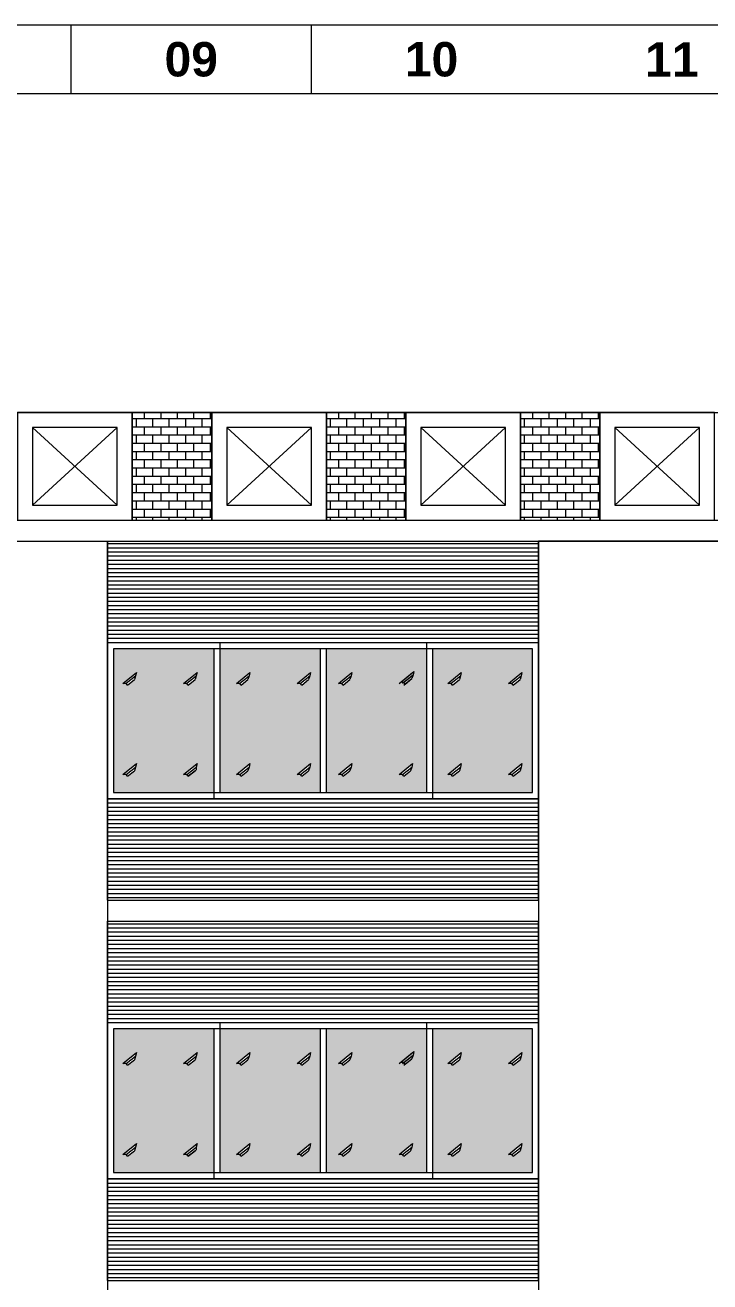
# Model space of a CAD drawing. Header units: inches. Extents: x -98933 to 1585249, y -3352739 to 192771.
# Drawn here: x 60457.9 to 60686.7, y 50247.3 to 50667.2 of the extents above; entities that cross this region are included whole.
import ezdxf

# ---------------------------------------------------------------- set-up
doc = ezdxf.new("R2010")
doc.units = ezdxf.units.IN
doc.header["$MEASUREMENT"] = 0
for name, color, linetype, lineweight in [('DIM_WORKING', 7, 'Continuous', 0), ('FIX', 251, 'Continuous', 0), ('FURNITURE', 144, 'Continuous', 0), ('HATCH', 252, 'Continuous', 0), ('Inline', 7, 'Continuous', 0), ('Layer1', 134, 'Continuous', 0), ('Outline', 7, 'Continuous', 0), ('Scale', 7, 'Continuous', 0), ('Scale_Text', 7, 'Continuous', 0), ('Titelblk', 7, 'Continuous', 25), ('TITLE', 7, 'Continuous', 20), ('window', 140, 'Continuous', 0)]:
    doc.layers.add(name, color=color, linetype=linetype, lineweight=lineweight)
doc.styles.get("Standard").update_dxf_attribs({"font": 'arialbd.ttf', "height": 24})

# ---------------------------------------------------------------- blocks, each defined once
blk = doc.blocks.new('PAGE')
at = {"layer": 'Inline', "color": 252, "lineweight": 15}
blk.add_lwpolyline([(178051640.63, 22656441.11), (178051640.63, 22657235.79), (178050505.36, 22657235.79), (178050505.36, 22656441.11)], close=True, dxfattribs=at)
at = {"layer": 'Outline', "color": 252, "lineweight": 15}
blk.add_line((178051662.57, 22657252.66), (178050483.42, 22657252.66), dxfattribs=at)
at = {"layer": 'Scale', "color": 252, "lineweight": 9}
for p, q in [((178050955, 22657235.79), (178050955, 22657252.66)), ((178051014, 22657235.79), (178051014, 22657252.66))]:
    blk.add_line(p, q, dxfattribs=at)
at = {"layer": 'Scale_Text', "color": 252, "lineweight": 13, "char_height": 8.435, "width": 2.5102, "attachment_point": 5}
for s, insert in [('09', (178050984.5, 22657244.22)), ('10', (178051043.5, 22657244.22)), ('11', (178051102.49, 22657244.22))]:
    blk.add_mtext(s, dxfattribs=dict(at, insert=insert))
blk = doc.blocks.new('Title')
at = {"layer": 'Titelblk', "color": 3, "linetype": 'Continuous', "lineweight": 0, "xscale": 3.014611567961765, "yscale": 3.014611567959946, "zscale": 3.014611567966516}
blk.add_blockref('PAGE', (-536855255.83, -68388223.96), dxfattribs=at)

msp = doc.modelspace()

# ---------------------------------------------------------------- hatches: boundary and pattern name
at = {"layer": 'DIM_WORKING', "ltscale": 30}
h = msp.add_hatch(dxfattribs=at)
h.set_pattern_fill('BRICK', color=256, scale=11, style=0)
h.set_pattern_definition([(0, (53922.5573, 49988.4958), (0, 2.75), []), (90, (53922.5573, 49988.496), (-5.5, 3e-16), [2.75, -2.75]), (90, (53925.3073, 49988.496), (-5.5, 3e-16), [-2.75, 2.75])])
h.paths.add_polyline_path([(60520.25, 50537.77), (60493.69, 50537.77), (60493.69, 50501.77), (60520.25, 50501.77)])
h = msp.add_hatch(dxfattribs=at)
h.set_pattern_fill('BRICK', color=256, scale=11, style=0)
h.set_pattern_definition([(0, (53987.4063, 49988.4958), (0, 2.75), []), (90, (53987.4063, 49988.496), (-5.5, 3e-16), [2.75, -2.75]), (90, (53990.1563, 49988.496), (-5.5, 3e-16), [-2.75, 2.75])])
h.paths.add_polyline_path([(60585.1, 50537.77), (60558.54, 50537.77), (60558.54, 50501.77), (60585.1, 50501.77)])
h = msp.add_hatch(dxfattribs=at)
h.set_pattern_fill('BRICK', color=256, scale=11, style=0)
h.set_pattern_definition([(0, (54052.2553, 49988.4958), (0, 2.75), []), (90, (54052.2553, 49988.496), (-5.5, 3e-16), [2.75, -2.75]), (90, (54055.0053, 49988.496), (-5.5, 3e-16), [-2.75, 2.75])])
h.paths.add_polyline_path([(60649.94, 50537.77), (60623.39, 50537.77), (60623.39, 50501.77), (60649.94, 50501.77)])
h = msp.add_hatch(color=256, dxfattribs=at)
h.set_gradient(color1=(191, 203, 212), one_color=1, tint=1, name='CURVED')
h.paths.add_polyline_path([(60520.95, 50458.77), (60487.45, 50458.77), (60487.45, 50410.77), (60520.95, 50410.77)])
h.paths.add_polyline_path([(60510.84, 50447.23), (60515.33, 50450.89), (60515.09, 50449.72), (60514.69, 50448.49), (60512.39, 50446.69), (60511.95, 50447.25)], flags=16)
h.paths.add_polyline_path([(60494.42, 50448.49), (60492.13, 50446.69), (60491.68, 50447.25), (60490.58, 50447.23), (60495.06, 50450.89), (60494.82, 50449.72)], flags=16)
h.paths.add_polyline_path([(60515.33, 50420.45), (60515.09, 50419.28), (60515.09, 50418.36), (60514.69, 50418.05), (60512.39, 50416.24), (60511.96, 50416.82), (60510.88, 50416.82)], flags=16)
h.paths.add_polyline_path([(60495.06, 50420.45), (60494.82, 50419.28), (60494.42, 50418.05), (60492.13, 50416.24), (60491.68, 50416.81), (60490.58, 50416.79)], flags=16)
h.paths.add_polyline_path([(60522.95, 50410.77), (60556.45, 50410.77), (60556.45, 50458.77), (60522.95, 50458.77)])
h.paths.add_polyline_path([(60530.04, 50446.69), (60529.59, 50447.25), (60528.49, 50447.23), (60532.97, 50450.89), (60532.73, 50449.72), (60532.33, 50448.49)], flags=16)
h.paths.add_polyline_path([(60532.97, 50420.45), (60532.73, 50419.28), (60532.33, 50418.05), (60530.04, 50416.24), (60529.59, 50416.81), (60528.49, 50416.79)], flags=16)
h.paths.add_polyline_path([(60548.76, 50447.23), (60553.24, 50450.89), (60553, 50449.72), (60552.6, 50448.49), (60550.31, 50446.69), (60549.86, 50447.25)], flags=16)
h.paths.add_polyline_path([(60548.76, 50416.79), (60553.24, 50420.45), (60553, 50419.28), (60552.6, 50418.05), (60550.31, 50416.24), (60549.86, 50416.81)], flags=16)
h.paths.add_polyline_path([(60558.45, 50410.77), (60591.95, 50410.77), (60591.95, 50458.77), (60558.45, 50458.77)])
h.paths.add_polyline_path([(60567.06, 50420.45), (60566.82, 50419.28), (60566.42, 50418.05), (60564.13, 50416.24), (60563.69, 50416.81), (60562.58, 50416.79)], flags=16)
h.paths.add_polyline_path([(60564.13, 50446.69), (60563.69, 50447.25), (60562.58, 50447.23), (60567.06, 50450.89), (60566.82, 50449.72), (60566.42, 50448.49)], flags=16)
h.paths.add_polyline_path([(60587.1, 50448.83), (60584.81, 50447.02), (60584.4, 50446.69), (60586.69, 50448.49)], flags=16)
h.paths.add_polyline_path([(60582.85, 50416.79), (60587.33, 50420.45), (60587.09, 50419.28), (60586.69, 50418.05), (60584.4, 50416.24), (60583.95, 50416.81)], flags=16)
h.paths.add_polyline_path([(60627.45, 50458.77), (60593.95, 50458.77), (60593.95, 50410.77), (60627.45, 50410.77)])
h.paths.add_polyline_path([(60603.61, 50420.45), (60603.37, 50419.28), (60602.97, 50418.05), (60600.68, 50416.24), (60600.23, 50416.81), (60599.12, 50416.79)], flags=16)
h.paths.add_polyline_path([(60623.88, 50420.45), (60623.63, 50419.28), (60623.24, 50418.05), (60620.94, 50416.24), (60620.5, 50416.81), (60619.39, 50416.79)], flags=16)
h.paths.add_polyline_path([(60619.39, 50447.23), (60623.88, 50450.89), (60623.63, 50449.72), (60623.24, 50448.49), (60620.94, 50446.69), (60620.5, 50447.25)], flags=16)
h.paths.add_polyline_path([(60600.68, 50446.69), (60600.23, 50447.25), (60599.12, 50447.23), (60603.61, 50450.89), (60603.37, 50449.72), (60602.97, 50448.49)], flags=16)
h = msp.add_hatch(color=256, dxfattribs=at)
h.set_gradient(color1=(191, 203, 212), one_color=1, tint=1, name='CURVED')
h.paths.add_polyline_path([(60520.95, 50331.77), (60487.45, 50331.77), (60487.45, 50283.77), (60520.95, 50283.77)])
h.paths.add_polyline_path([(60510.84, 50320.23), (60515.33, 50323.89), (60515.09, 50322.72), (60514.69, 50321.49), (60512.39, 50319.69), (60511.95, 50320.25)], flags=16)
h.paths.add_polyline_path([(60494.42, 50321.49), (60492.13, 50319.69), (60491.68, 50320.25), (60490.58, 50320.23), (60495.06, 50323.89), (60494.82, 50322.72)], flags=16)
h.paths.add_polyline_path([(60515.33, 50293.45), (60515.09, 50292.28), (60515.09, 50291.36), (60514.69, 50291.05), (60512.39, 50289.24), (60511.96, 50289.82), (60510.88, 50289.82)], flags=16)
h.paths.add_polyline_path([(60495.06, 50293.45), (60494.82, 50292.28), (60494.42, 50291.05), (60492.13, 50289.24), (60491.68, 50289.81), (60490.58, 50289.79)], flags=16)
h.paths.add_polyline_path([(60522.95, 50283.77), (60556.45, 50283.77), (60556.45, 50331.77), (60522.95, 50331.77)])
h.paths.add_polyline_path([(60530.04, 50319.69), (60529.59, 50320.25), (60528.49, 50320.23), (60532.97, 50323.89), (60532.73, 50322.72), (60532.33, 50321.49)], flags=16)
h.paths.add_polyline_path([(60532.97, 50293.45), (60532.73, 50292.28), (60532.33, 50291.05), (60530.04, 50289.24), (60529.59, 50289.81), (60528.49, 50289.79)], flags=16)
h.paths.add_polyline_path([(60548.76, 50320.23), (60553.24, 50323.89), (60553, 50322.72), (60552.6, 50321.49), (60550.31, 50319.69), (60549.86, 50320.25)], flags=16)
h.paths.add_polyline_path([(60548.76, 50289.79), (60553.24, 50293.45), (60553, 50292.28), (60552.6, 50291.05), (60550.31, 50289.24), (60549.86, 50289.81)], flags=16)
h.paths.add_polyline_path([(60558.45, 50283.77), (60591.95, 50283.77), (60591.95, 50331.77), (60558.45, 50331.77)])
h.paths.add_polyline_path([(60567.06, 50293.45), (60566.82, 50292.28), (60566.42, 50291.05), (60564.13, 50289.24), (60563.69, 50289.81), (60562.58, 50289.79)], flags=16)
h.paths.add_polyline_path([(60564.13, 50319.69), (60563.69, 50320.25), (60562.58, 50320.23), (60567.06, 50323.89), (60566.82, 50322.72), (60566.42, 50321.49)], flags=16)
h.paths.add_polyline_path([(60587.1, 50321.83), (60584.81, 50320.02), (60584.4, 50319.69), (60586.69, 50321.49)], flags=16)
h.paths.add_polyline_path([(60582.85, 50289.79), (60587.33, 50293.45), (60587.09, 50292.28), (60586.69, 50291.05), (60584.4, 50289.24), (60583.95, 50289.81)], flags=16)
h.paths.add_polyline_path([(60627.45, 50331.77), (60593.95, 50331.77), (60593.95, 50283.77), (60627.45, 50283.77)])
h.paths.add_polyline_path([(60603.61, 50293.45), (60603.37, 50292.28), (60602.97, 50291.05), (60600.68, 50289.24), (60600.23, 50289.81), (60599.12, 50289.79)], flags=16)
h.paths.add_polyline_path([(60623.88, 50293.45), (60623.63, 50292.28), (60623.24, 50291.05), (60620.94, 50289.24), (60620.5, 50289.81), (60619.39, 50289.79)], flags=16)
h.paths.add_polyline_path([(60619.39, 50320.23), (60623.88, 50323.89), (60623.63, 50322.72), (60623.24, 50321.49), (60620.94, 50319.69), (60620.5, 50320.25)], flags=16)
h.paths.add_polyline_path([(60600.68, 50319.69), (60600.23, 50320.25), (60599.12, 50320.23), (60603.61, 50323.89), (60603.37, 50322.72), (60602.97, 50321.49)], flags=16)
at = {"layer": 'FIX', "ltscale": 30}
h = msp.add_hatch(dxfattribs=at)
h.set_pattern_fill('ANSI31', color=256, scale=11, angle=315, style=0)
h.set_pattern_definition([(0, (60545.4461, 50452.6753), (4e-16, 1.375), [])])
h.paths.add_polyline_path([(60392.95, 50408.77), (60248.95, 50408.77), (60248.95, 50374.77), (60392.95, 50374.77)])
h.paths.add_polyline_path([(60629.45, 50408.77), (60485.45, 50408.77), (60485.45, 50374.77), (60629.45, 50374.77)])
h.paths.add_polyline_path([(60629.45, 50494.77), (60485.45, 50494.77), (60485.45, 50460.77), (60629.45, 50460.77)])
h.paths.add_polyline_path([(60754.2, 50494.77), (60699.73, 50494.77), (60699.73, 50460.77), (60754.2, 50460.77)])
h.paths.add_polyline_path([(60754.2, 50408.77), (60699.73, 50408.77), (60699.73, 50374.77), (60754.2, 50374.77)])
h = msp.add_hatch(dxfattribs=at)
h.set_pattern_fill('ANSI31', color=256, scale=11, angle=315, style=0)
h.set_pattern_definition([(0, (60545.4461, 50325.6753), (4e-16, 1.375), [])])
h.paths.add_polyline_path([(60392.95, 50281.77), (60248.95, 50281.77), (60248.95, 50247.77), (60392.95, 50247.77)])
h.paths.add_polyline_path([(60629.45, 50281.77), (60485.45, 50281.77), (60485.45, 50247.77), (60629.45, 50247.77)])
h.paths.add_polyline_path([(60629.45, 50367.77), (60485.45, 50367.77), (60485.45, 50333.77), (60629.45, 50333.77)])
h.paths.add_polyline_path([(60754.2, 50367.77), (60699.73, 50367.77), (60699.73, 50333.77), (60754.2, 50333.77)])
h.paths.add_polyline_path([(60754.2, 50281.77), (60699.73, 50281.77), (60699.73, 50247.77), (60754.2, 50247.77)])

# ---------------------------------------------------------------- linework, layer by layer
at = {"layer": 'DIM_WORKING', "ltscale": 30}
for points in [[(60169.45, 50537.77), (60754.2, 50537.77)], [(60169.45, 50501.77), (60782.45, 50501.77)], [(60169.45, 50494.77), (60754.2, 50494.77)]]:
    msp.add_lwpolyline(points, dxfattribs=at)
for points in [[(60520.25, 50537.77), (60493.69, 50537.77), (60493.69, 50501.77), (60520.25, 50501.77)], [(60585.1, 50537.77), (60558.54, 50537.77), (60558.54, 50501.77), (60585.1, 50501.77)], [(60649.94, 50537.77), (60623.39, 50537.77), (60623.39, 50501.77), (60649.94, 50501.77)]]:
    msp.add_lwpolyline(points, close=True, dxfattribs=at)
at = {"layer": 'FIX', "ltscale": 30}
for points in [[(60485.45, 49866.77), (60392.95, 49866.77), (60392.95, 50494.77), (60485.45, 50494.77)], [(60699.73, 50494.77), (60629.45, 50494.77), (60629.45, 49866.77), (60699.73, 49866.77)]]:
    msp.add_lwpolyline(points, close=True, dxfattribs=at)
at = {"layer": 'FURNITURE', "ltscale": 30}
for p, q in [((60488.69, 50532.77), (60460.4, 50506.77)), ((60460.4, 50532.77), (60488.69, 50506.77)), ((60553.54, 50532.77), (60525.25, 50506.77)), ((60525.25, 50532.77), (60553.54, 50506.77)), ((60618.39, 50532.77), (60590.1, 50506.77)), ((60590.1, 50532.77), (60618.39, 50506.77)), ((60683.24, 50532.77), (60654.94, 50506.77)), ((60654.94, 50532.77), (60683.24, 50506.77))]:
    msp.add_line(p, q, dxfattribs=at)
for points in [[(60493.69, 50537.77), (60455.4, 50537.77), (60455.4, 50501.77), (60493.69, 50501.77)], [(60558.54, 50537.77), (60520.25, 50537.77), (60520.25, 50501.77), (60558.54, 50501.77)], [(60623.39, 50537.77), (60585.1, 50537.77), (60585.1, 50501.77), (60623.39, 50501.77)], [(60688.24, 50537.77), (60649.94, 50537.77), (60649.94, 50501.77), (60688.24, 50501.77)], [(60488.69, 50532.77), (60460.4, 50532.77), (60460.4, 50506.77), (60488.69, 50506.77)], [(60553.54, 50532.77), (60525.25, 50532.77), (60525.25, 50506.77), (60553.54, 50506.77)], [(60618.39, 50532.77), (60590.1, 50532.77), (60590.1, 50506.77), (60618.39, 50506.77)], [(60683.24, 50532.77), (60654.94, 50532.77), (60654.94, 50506.77), (60683.24, 50506.77)]]:
    msp.add_lwpolyline(points, close=True, dxfattribs=at)
at = {"layer": 'HATCH', "ltscale": 30}
for p, q in [((60485.45, 50374.77), (60485.45, 50494.77)), ((60629.45, 50374.77), (60629.45, 50494.77)), ((60485.45, 50247.77), (60485.45, 50367.77)), ((60629.45, 50247.77), (60629.45, 50367.77))]:
    msp.add_line(p, q, dxfattribs=at)
for points in [[(60485.45, 50374.77), (60629.45, 50374.77)], [(60485.45, 50374.77), (60629.45, 50374.77)], [(60485.45, 50367.77), (60629.45, 50367.77)], [(60485.45, 50247.77), (60629.45, 50247.77)], [(60485.45, 50247.77), (60629.45, 50247.77)]]:
    msp.add_lwpolyline(points, dxfattribs=at)
at = {"layer": 'Layer1', "ltscale": 30}
for p, q in [((60490.58, 50447.23), (60495.06, 50450.89)), ((60491.69, 50447.26), (60494.82, 50449.72)), ((60492.13, 50446.69), (60494.42, 50448.49)), ((60494.82, 50449.72), (60494.42, 50448.49)), ((60495.06, 50450.89), (60494.82, 50449.72)), ((60510.84, 50447.23), (60515.33, 50450.89)), ((60510.84, 50447.23), (60515.33, 50450.89)), ((60511.96, 50447.26), (60515.09, 50449.72)), ((60511.96, 50447.26), (60515.09, 50449.72)), ((60512.39, 50446.69), (60514.69, 50448.49)), ((60512.39, 50446.69), (60514.69, 50448.49)), ((60515.09, 50449.72), (60514.69, 50448.49)), ((60515.33, 50450.89), (60515.09, 50449.72)), ((60528.49, 50447.23), (60532.97, 50450.89)), ((60528.49, 50447.23), (60532.97, 50450.89)), ((60529.6, 50447.26), (60532.73, 50449.72)), ((60529.6, 50447.26), (60532.73, 50449.72)), ((60530.04, 50446.69), (60532.33, 50448.49)), ((60530.04, 50446.69), (60532.33, 50448.49)), ((60532.73, 50449.72), (60532.33, 50448.49)), ((60532.97, 50450.89), (60532.73, 50449.72)), ((60548.76, 50447.23), (60553.24, 50450.89)), ((60548.76, 50447.23), (60553.24, 50450.89)), ((60549.87, 50447.26), (60553, 50449.72)), ((60549.87, 50447.26), (60553, 50449.72)), ((60550.31, 50446.69), (60552.6, 50448.49)), ((60550.31, 50446.69), (60552.6, 50448.49)), ((60553, 50449.72), (60552.6, 50448.49)), ((60553.24, 50450.89), (60553, 50449.72)), ((60562.58, 50447.23), (60567.06, 50450.89)), ((60562.58, 50447.23), (60567.06, 50450.89)), ((60563.69, 50447.26), (60566.82, 50449.72)), ((60563.69, 50447.26), (60566.82, 50449.72)), ((60564.13, 50446.69), (60566.42, 50448.49)), ((60564.13, 50446.69), (60566.42, 50448.49)), ((60566.82, 50449.72), (60566.42, 50448.49)), ((60567.06, 50450.89), (60566.82, 50449.72)), ((60582.85, 50447.23), (60587.33, 50450.89)), ((60583.26, 50447.56), (60587.74, 50451.22)), ((60583.96, 50447.26), (60587.09, 50449.72)), ((60584.37, 50447.59), (60587.5, 50450.05)), ((60584.4, 50446.69), (60586.69, 50448.49)), ((60584.81, 50447.02), (60587.1, 50448.83)), ((60587.5, 50450.05), (60587.1, 50448.83)), ((60587.74, 50451.22), (60587.5, 50450.05)), ((60599.12, 50447.23), (60603.61, 50450.89)), ((60599.12, 50447.23), (60603.61, 50450.89)), ((60600.24, 50447.26), (60603.37, 50449.72)), ((60600.24, 50447.26), (60603.37, 50449.72)), ((60600.68, 50446.69), (60602.97, 50448.49)), ((60600.68, 50446.69), (60602.97, 50448.49)), ((60603.37, 50449.72), (60602.97, 50448.49)), ((60603.61, 50450.89), (60603.37, 50449.72)), ((60619.39, 50447.23), (60623.88, 50450.89)), ((60619.39, 50447.23), (60623.88, 50450.89)), ((60620.51, 50447.26), (60623.63, 50449.72)), ((60620.51, 50447.26), (60623.63, 50449.72)), ((60620.94, 50446.69), (60623.24, 50448.49)), ((60620.94, 50446.69), (60623.24, 50448.49)), ((60623.63, 50449.72), (60623.24, 50448.49)), ((60623.88, 50450.89), (60623.63, 50449.72)), ((60491.68, 50447.25), (60490.58, 50447.23)), ((60492.13, 50446.69), (60491.68, 50447.25)), ((60511.95, 50447.25), (60510.84, 50447.23)), ((60512.39, 50446.69), (60511.95, 50447.25)), ((60529.59, 50447.25), (60528.49, 50447.23)), ((60530.04, 50446.69), (60529.59, 50447.25)), ((60549.86, 50447.25), (60548.76, 50447.23)), ((60550.31, 50446.69), (60549.86, 50447.25)), ((60563.69, 50447.25), (60562.58, 50447.23)), ((60564.13, 50446.69), (60563.69, 50447.25)), ((60584.37, 50447.59), (60583.26, 50447.56)), ((60584.81, 50447.02), (60584.37, 50447.59)), ((60600.23, 50447.25), (60599.12, 50447.23)), ((60600.68, 50446.69), (60600.23, 50447.25)), ((60620.5, 50447.25), (60619.39, 50447.23)), ((60620.94, 50446.69), (60620.5, 50447.25)), ((60490.58, 50416.79), (60495.06, 50420.45)), ((60490.58, 50416.79), (60495.06, 50420.45)), ((60491.69, 50416.82), (60494.82, 50419.28)), ((60491.69, 50416.82), (60494.82, 50419.28)), ((60494.82, 50419.28), (60494.42, 50418.05)), ((60495.06, 50420.45), (60494.82, 50419.28)), ((60510.84, 50416.79), (60515.33, 50420.45)), ((60511.96, 50416.82), (60515.09, 50419.28)), ((60515.09, 50418.36), (60514.69, 50418.05)), ((60515.33, 50420.45), (60515.09, 50419.28)), ((60515.09, 50419.28), (60515.09, 50418.36)), ((60528.49, 50416.79), (60532.97, 50420.45)), ((60528.49, 50416.79), (60532.97, 50420.45)), ((60529.6, 50416.82), (60532.73, 50419.28)), ((60529.6, 50416.82), (60532.73, 50419.28)), ((60532.73, 50419.28), (60532.33, 50418.05)), ((60532.97, 50420.45), (60532.73, 50419.28)), ((60548.76, 50416.79), (60553.24, 50420.45)), ((60548.76, 50416.79), (60553.24, 50420.45)), ((60549.87, 50416.82), (60553, 50419.28)), ((60549.87, 50416.82), (60553, 50419.28)), ((60553, 50419.28), (60552.6, 50418.05)), ((60553.24, 50420.45), (60553, 50419.28)), ((60562.58, 50416.79), (60567.06, 50420.45)), ((60562.58, 50416.79), (60567.06, 50420.45)), ((60563.69, 50416.82), (60566.82, 50419.28)), ((60563.69, 50416.82), (60566.82, 50419.28)), ((60566.82, 50419.28), (60566.42, 50418.05)), ((60567.06, 50420.45), (60566.82, 50419.28)), ((60582.85, 50416.79), (60587.33, 50420.45)), ((60582.85, 50416.79), (60587.33, 50420.45)), ((60583.96, 50416.82), (60587.09, 50419.28)), ((60583.96, 50416.82), (60587.09, 50419.28)), ((60587.09, 50419.28), (60586.69, 50418.05)), ((60587.33, 50420.45), (60587.09, 50419.28)), ((60599.12, 50416.79), (60603.61, 50420.45)), ((60599.12, 50416.79), (60603.61, 50420.45)), ((60600.24, 50416.82), (60603.37, 50419.28)), ((60600.24, 50416.82), (60603.37, 50419.28)), ((60603.37, 50419.28), (60602.97, 50418.05)), ((60603.61, 50420.45), (60603.37, 50419.28)), ((60619.39, 50416.79), (60623.88, 50420.45)), ((60619.39, 50416.79), (60623.88, 50420.45)), ((60620.51, 50416.82), (60623.63, 50419.28)), ((60620.51, 50416.82), (60623.63, 50419.28)), ((60623.63, 50419.28), (60623.24, 50418.05)), ((60623.88, 50420.45), (60623.63, 50419.28)), ((60491.68, 50416.81), (60490.58, 50416.79)), ((60492.13, 50416.24), (60491.68, 50416.81)), ((60492.13, 50416.24), (60494.42, 50418.05)), ((60492.13, 50416.24), (60494.42, 50418.05)), ((60511.96, 50416.82), (60510.84, 50416.82)), ((60512.39, 50416.24), (60511.96, 50416.82)), ((60512.39, 50416.24), (60514.69, 50418.05)), ((60514.69, 50418.05), (60512.39, 50416.24)), ((60529.59, 50416.81), (60528.49, 50416.79)), ((60530.04, 50416.24), (60529.59, 50416.81)), ((60530.04, 50416.24), (60532.33, 50418.05)), ((60530.04, 50416.24), (60532.33, 50418.05)), ((60549.86, 50416.81), (60548.76, 50416.79)), ((60550.31, 50416.24), (60549.86, 50416.81)), ((60550.31, 50416.24), (60552.6, 50418.05)), ((60550.31, 50416.24), (60552.6, 50418.05)), ((60563.69, 50416.81), (60562.58, 50416.79)), ((60564.13, 50416.24), (60563.69, 50416.81)), ((60564.13, 50416.24), (60566.42, 50418.05)), ((60564.13, 50416.24), (60566.42, 50418.05)), ((60583.95, 50416.81), (60582.85, 50416.79)), ((60584.4, 50416.24), (60583.95, 50416.81)), ((60584.4, 50416.24), (60586.69, 50418.05)), ((60584.4, 50416.24), (60586.69, 50418.05)), ((60600.23, 50416.81), (60599.12, 50416.79)), ((60600.68, 50416.24), (60600.23, 50416.81)), ((60600.68, 50416.24), (60602.97, 50418.05)), ((60600.68, 50416.24), (60602.97, 50418.05)), ((60620.5, 50416.81), (60619.39, 50416.79)), ((60620.94, 50416.24), (60620.5, 50416.81)), ((60620.94, 50416.24), (60623.24, 50418.05)), ((60620.94, 50416.24), (60623.24, 50418.05)), ((60490.58, 50320.23), (60495.06, 50323.89)), ((60491.69, 50320.26), (60494.82, 50322.72)), ((60494.82, 50322.72), (60494.42, 50321.49)), ((60495.06, 50323.89), (60494.82, 50322.72)), ((60510.84, 50320.23), (60515.33, 50323.89)), ((60510.84, 50320.23), (60515.33, 50323.89)), ((60511.96, 50320.26), (60515.09, 50322.72)), ((60511.96, 50320.26), (60515.09, 50322.72)), ((60515.09, 50322.72), (60514.69, 50321.49)), ((60515.33, 50323.89), (60515.09, 50322.72)), ((60528.49, 50320.23), (60532.97, 50323.89)), ((60528.49, 50320.23), (60532.97, 50323.89)), ((60529.6, 50320.26), (60532.73, 50322.72)), ((60529.6, 50320.26), (60532.73, 50322.72)), ((60532.73, 50322.72), (60532.33, 50321.49)), ((60532.97, 50323.89), (60532.73, 50322.72)), ((60548.76, 50320.23), (60553.24, 50323.89)), ((60548.76, 50320.23), (60553.24, 50323.89)), ((60549.87, 50320.26), (60553, 50322.72)), ((60549.87, 50320.26), (60553, 50322.72)), ((60553, 50322.72), (60552.6, 50321.49)), ((60553.24, 50323.89), (60553, 50322.72)), ((60562.58, 50320.23), (60567.06, 50323.89)), ((60562.58, 50320.23), (60567.06, 50323.89)), ((60563.69, 50320.26), (60566.82, 50322.72)), ((60563.69, 50320.26), (60566.82, 50322.72)), ((60566.82, 50322.72), (60566.42, 50321.49)), ((60567.06, 50323.89), (60566.82, 50322.72)), ((60582.85, 50320.23), (60587.33, 50323.89)), ((60583.26, 50320.56), (60587.74, 50324.22)), ((60583.96, 50320.26), (60587.09, 50322.72)), ((60584.37, 50320.59), (60587.5, 50323.05)), ((60584.81, 50320.02), (60587.1, 50321.83)), ((60587.5, 50323.05), (60587.1, 50321.83)), ((60587.74, 50324.22), (60587.5, 50323.05)), ((60599.12, 50320.23), (60603.61, 50323.89)), ((60599.12, 50320.23), (60603.61, 50323.89)), ((60600.24, 50320.26), (60603.37, 50322.72)), ((60600.24, 50320.26), (60603.37, 50322.72)), ((60603.37, 50322.72), (60602.97, 50321.49)), ((60603.61, 50323.89), (60603.37, 50322.72)), ((60619.39, 50320.23), (60623.88, 50323.89)), ((60619.39, 50320.23), (60623.88, 50323.89)), ((60620.51, 50320.26), (60623.63, 50322.72)), ((60620.51, 50320.26), (60623.63, 50322.72)), ((60623.63, 50322.72), (60623.24, 50321.49)), ((60623.88, 50323.89), (60623.63, 50322.72)), ((60491.68, 50320.25), (60490.58, 50320.23)), ((60492.13, 50319.69), (60491.68, 50320.25)), ((60492.13, 50319.69), (60494.42, 50321.49)), ((60511.95, 50320.25), (60510.84, 50320.23)), ((60512.39, 50319.69), (60511.95, 50320.25)), ((60512.39, 50319.69), (60514.69, 50321.49)), ((60512.39, 50319.69), (60514.69, 50321.49)), ((60529.59, 50320.25), (60528.49, 50320.23)), ((60530.04, 50319.69), (60529.59, 50320.25)), ((60530.04, 50319.69), (60532.33, 50321.49)), ((60530.04, 50319.69), (60532.33, 50321.49)), ((60549.86, 50320.25), (60548.76, 50320.23)), ((60550.31, 50319.69), (60549.86, 50320.25)), ((60550.31, 50319.69), (60552.6, 50321.49)), ((60550.31, 50319.69), (60552.6, 50321.49)), ((60563.69, 50320.25), (60562.58, 50320.23)), ((60564.13, 50319.69), (60563.69, 50320.25)), ((60564.13, 50319.69), (60566.42, 50321.49)), ((60564.13, 50319.69), (60566.42, 50321.49)), ((60584.37, 50320.59), (60583.26, 50320.56)), ((60584.81, 50320.02), (60584.37, 50320.59)), ((60584.4, 50319.69), (60586.69, 50321.49)), ((60600.23, 50320.25), (60599.12, 50320.23)), ((60600.68, 50319.69), (60600.23, 50320.25)), ((60600.68, 50319.69), (60602.97, 50321.49)), ((60600.68, 50319.69), (60602.97, 50321.49)), ((60620.5, 50320.25), (60619.39, 50320.23)), ((60620.94, 50319.69), (60620.5, 50320.25)), ((60620.94, 50319.69), (60623.24, 50321.49)), ((60620.94, 50319.69), (60623.24, 50321.49)), ((60490.58, 50289.79), (60495.06, 50293.45)), ((60490.58, 50289.79), (60495.06, 50293.45)), ((60495.06, 50293.45), (60494.82, 50292.28)), ((60510.84, 50289.79), (60515.33, 50293.45)), ((60515.33, 50293.45), (60515.09, 50292.28)), ((60528.49, 50289.79), (60532.97, 50293.45)), ((60528.49, 50289.79), (60532.97, 50293.45)), ((60532.97, 50293.45), (60532.73, 50292.28)), ((60548.76, 50289.79), (60553.24, 50293.45)), ((60548.76, 50289.79), (60553.24, 50293.45)), ((60553.24, 50293.45), (60553, 50292.28)), ((60562.58, 50289.79), (60567.06, 50293.45)), ((60562.58, 50289.79), (60567.06, 50293.45)), ((60567.06, 50293.45), (60566.82, 50292.28)), ((60582.85, 50289.79), (60587.33, 50293.45)), ((60582.85, 50289.79), (60587.33, 50293.45)), ((60587.33, 50293.45), (60587.09, 50292.28)), ((60599.12, 50289.79), (60603.61, 50293.45)), ((60599.12, 50289.79), (60603.61, 50293.45)), ((60603.61, 50293.45), (60603.37, 50292.28)), ((60619.39, 50289.79), (60623.88, 50293.45)), ((60619.39, 50289.79), (60623.88, 50293.45)), ((60623.88, 50293.45), (60623.63, 50292.28)), ((60491.68, 50289.81), (60490.58, 50289.79)), ((60492.13, 50289.24), (60491.68, 50289.81)), ((60491.69, 50289.82), (60494.82, 50292.28)), ((60491.69, 50289.82), (60494.82, 50292.28)), ((60492.13, 50289.24), (60494.42, 50291.05)), ((60492.13, 50289.24), (60494.42, 50291.05)), ((60494.82, 50292.28), (60494.42, 50291.05)), ((60511.96, 50289.82), (60510.84, 50289.82)), ((60511.96, 50289.82), (60515.09, 50292.28)), ((60512.39, 50289.24), (60511.96, 50289.82)), ((60512.39, 50289.24), (60514.69, 50291.05)), ((60514.69, 50291.05), (60512.39, 50289.24)), ((60515.09, 50291.36), (60514.69, 50291.05)), ((60515.09, 50292.28), (60515.09, 50291.36)), ((60529.59, 50289.81), (60528.49, 50289.79)), ((60530.04, 50289.24), (60529.59, 50289.81)), ((60529.6, 50289.82), (60532.73, 50292.28)), ((60529.6, 50289.82), (60532.73, 50292.28)), ((60530.04, 50289.24), (60532.33, 50291.05)), ((60530.04, 50289.24), (60532.33, 50291.05)), ((60532.73, 50292.28), (60532.33, 50291.05)), ((60549.86, 50289.81), (60548.76, 50289.79)), ((60550.31, 50289.24), (60549.86, 50289.81)), ((60549.87, 50289.82), (60553, 50292.28)), ((60549.87, 50289.82), (60553, 50292.28)), ((60550.31, 50289.24), (60552.6, 50291.05)), ((60550.31, 50289.24), (60552.6, 50291.05)), ((60553, 50292.28), (60552.6, 50291.05)), ((60563.69, 50289.81), (60562.58, 50289.79)), ((60563.69, 50289.82), (60566.82, 50292.28)), ((60563.69, 50289.82), (60566.82, 50292.28)), ((60564.13, 50289.24), (60563.69, 50289.81)), ((60564.13, 50289.24), (60566.42, 50291.05)), ((60564.13, 50289.24), (60566.42, 50291.05)), ((60566.82, 50292.28), (60566.42, 50291.05)), ((60583.95, 50289.81), (60582.85, 50289.79)), ((60584.4, 50289.24), (60583.95, 50289.81)), ((60583.96, 50289.82), (60587.09, 50292.28)), ((60583.96, 50289.82), (60587.09, 50292.28)), ((60584.4, 50289.24), (60586.69, 50291.05)), ((60584.4, 50289.24), (60586.69, 50291.05)), ((60587.09, 50292.28), (60586.69, 50291.05)), ((60600.23, 50289.81), (60599.12, 50289.79)), ((60600.68, 50289.24), (60600.23, 50289.81)), ((60600.24, 50289.82), (60603.37, 50292.28)), ((60600.24, 50289.82), (60603.37, 50292.28)), ((60600.68, 50289.24), (60602.97, 50291.05)), ((60600.68, 50289.24), (60602.97, 50291.05)), ((60603.37, 50292.28), (60602.97, 50291.05)), ((60620.5, 50289.81), (60619.39, 50289.79)), ((60620.94, 50289.24), (60620.5, 50289.81)), ((60620.51, 50289.82), (60623.63, 50292.28)), ((60620.51, 50289.82), (60623.63, 50292.28)), ((60620.94, 50289.24), (60623.24, 50291.05)), ((60620.94, 50289.24), (60623.24, 50291.05)), ((60623.63, 50292.28), (60623.24, 50291.05))]:
    msp.add_line(p, q, dxfattribs=at)
at = {"layer": 'window', "ltscale": 30}
for p, q in [((60522.95, 50460.77), (60522.95, 50410.77)), ((60591.95, 50460.77), (60591.95, 50410.77)), ((60520.95, 50458.77), (60520.95, 50408.77)), ((60556.45, 50458.77), (60556.45, 50410.77)), ((60558.45, 50458.77), (60558.45, 50410.77)), ((60593.95, 50458.77), (60593.95, 50408.77)), ((60520.95, 50331.77), (60520.95, 50281.77)), ((60522.95, 50333.77), (60522.95, 50283.77)), ((60556.45, 50331.77), (60556.45, 50283.77)), ((60558.45, 50331.77), (60558.45, 50283.77)), ((60591.95, 50333.77), (60591.95, 50283.77)), ((60593.95, 50331.77), (60593.95, 50281.77))]:
    msp.add_line(p, q, dxfattribs=at)
for points in [[(60629.45, 50460.77), (60485.45, 50460.77), (60485.45, 50408.77), (60629.45, 50408.77)], [(60629.45, 50460.77), (60485.45, 50460.77), (60485.45, 50408.77), (60629.45, 50408.77)], [(60627.45, 50458.77), (60487.45, 50458.77), (60487.45, 50410.77), (60627.45, 50410.77)], [(60629.45, 50333.77), (60485.45, 50333.77), (60485.45, 50281.77), (60629.45, 50281.77)], [(60629.45, 50333.77), (60485.45, 50333.77), (60485.45, 50281.77), (60629.45, 50281.77)], [(60627.45, 50331.77), (60487.45, 50331.77), (60487.45, 50283.77), (60627.45, 50283.77)]]:
    msp.add_lwpolyline(points, close=True, dxfattribs=at)
for points in [[(60520.95, 50458.77), (60487.45, 50458.77), (60487.45, 50410.77), (60520.95, 50410.77)], [(60556.45, 50458.77), (60522.95, 50458.77)], [(60591.95, 50458.77), (60558.45, 50458.77)], [(60593.95, 50410.77), (60627.45, 50410.77), (60627.45, 50458.77), (60593.95, 50458.77)], [(60522.95, 50410.77), (60556.45, 50410.77)], [(60558.45, 50410.77), (60591.95, 50410.77)], [(60520.95, 50331.77), (60487.45, 50331.77), (60487.45, 50283.77), (60520.95, 50283.77)], [(60556.45, 50331.77), (60522.95, 50331.77)], [(60591.95, 50331.77), (60558.45, 50331.77)], [(60593.95, 50283.77), (60627.45, 50283.77), (60627.45, 50331.77), (60593.95, 50331.77)], [(60522.95, 50283.77), (60556.45, 50283.77)], [(60558.45, 50283.77), (60591.95, 50283.77)]]:
    msp.add_lwpolyline(points, dxfattribs=at)

# ---------------------------------------------------------------- block references
at = {"layer": 'TITLE', "xscale": 0.4514072680613026, "yscale": 0.4514072680613026, "zscale": 0.4514072643306897}
msp.add_blockref('Title', (105969.32, 89220.97), dxfattribs=at)

doc.saveas('drawing.dxf')
